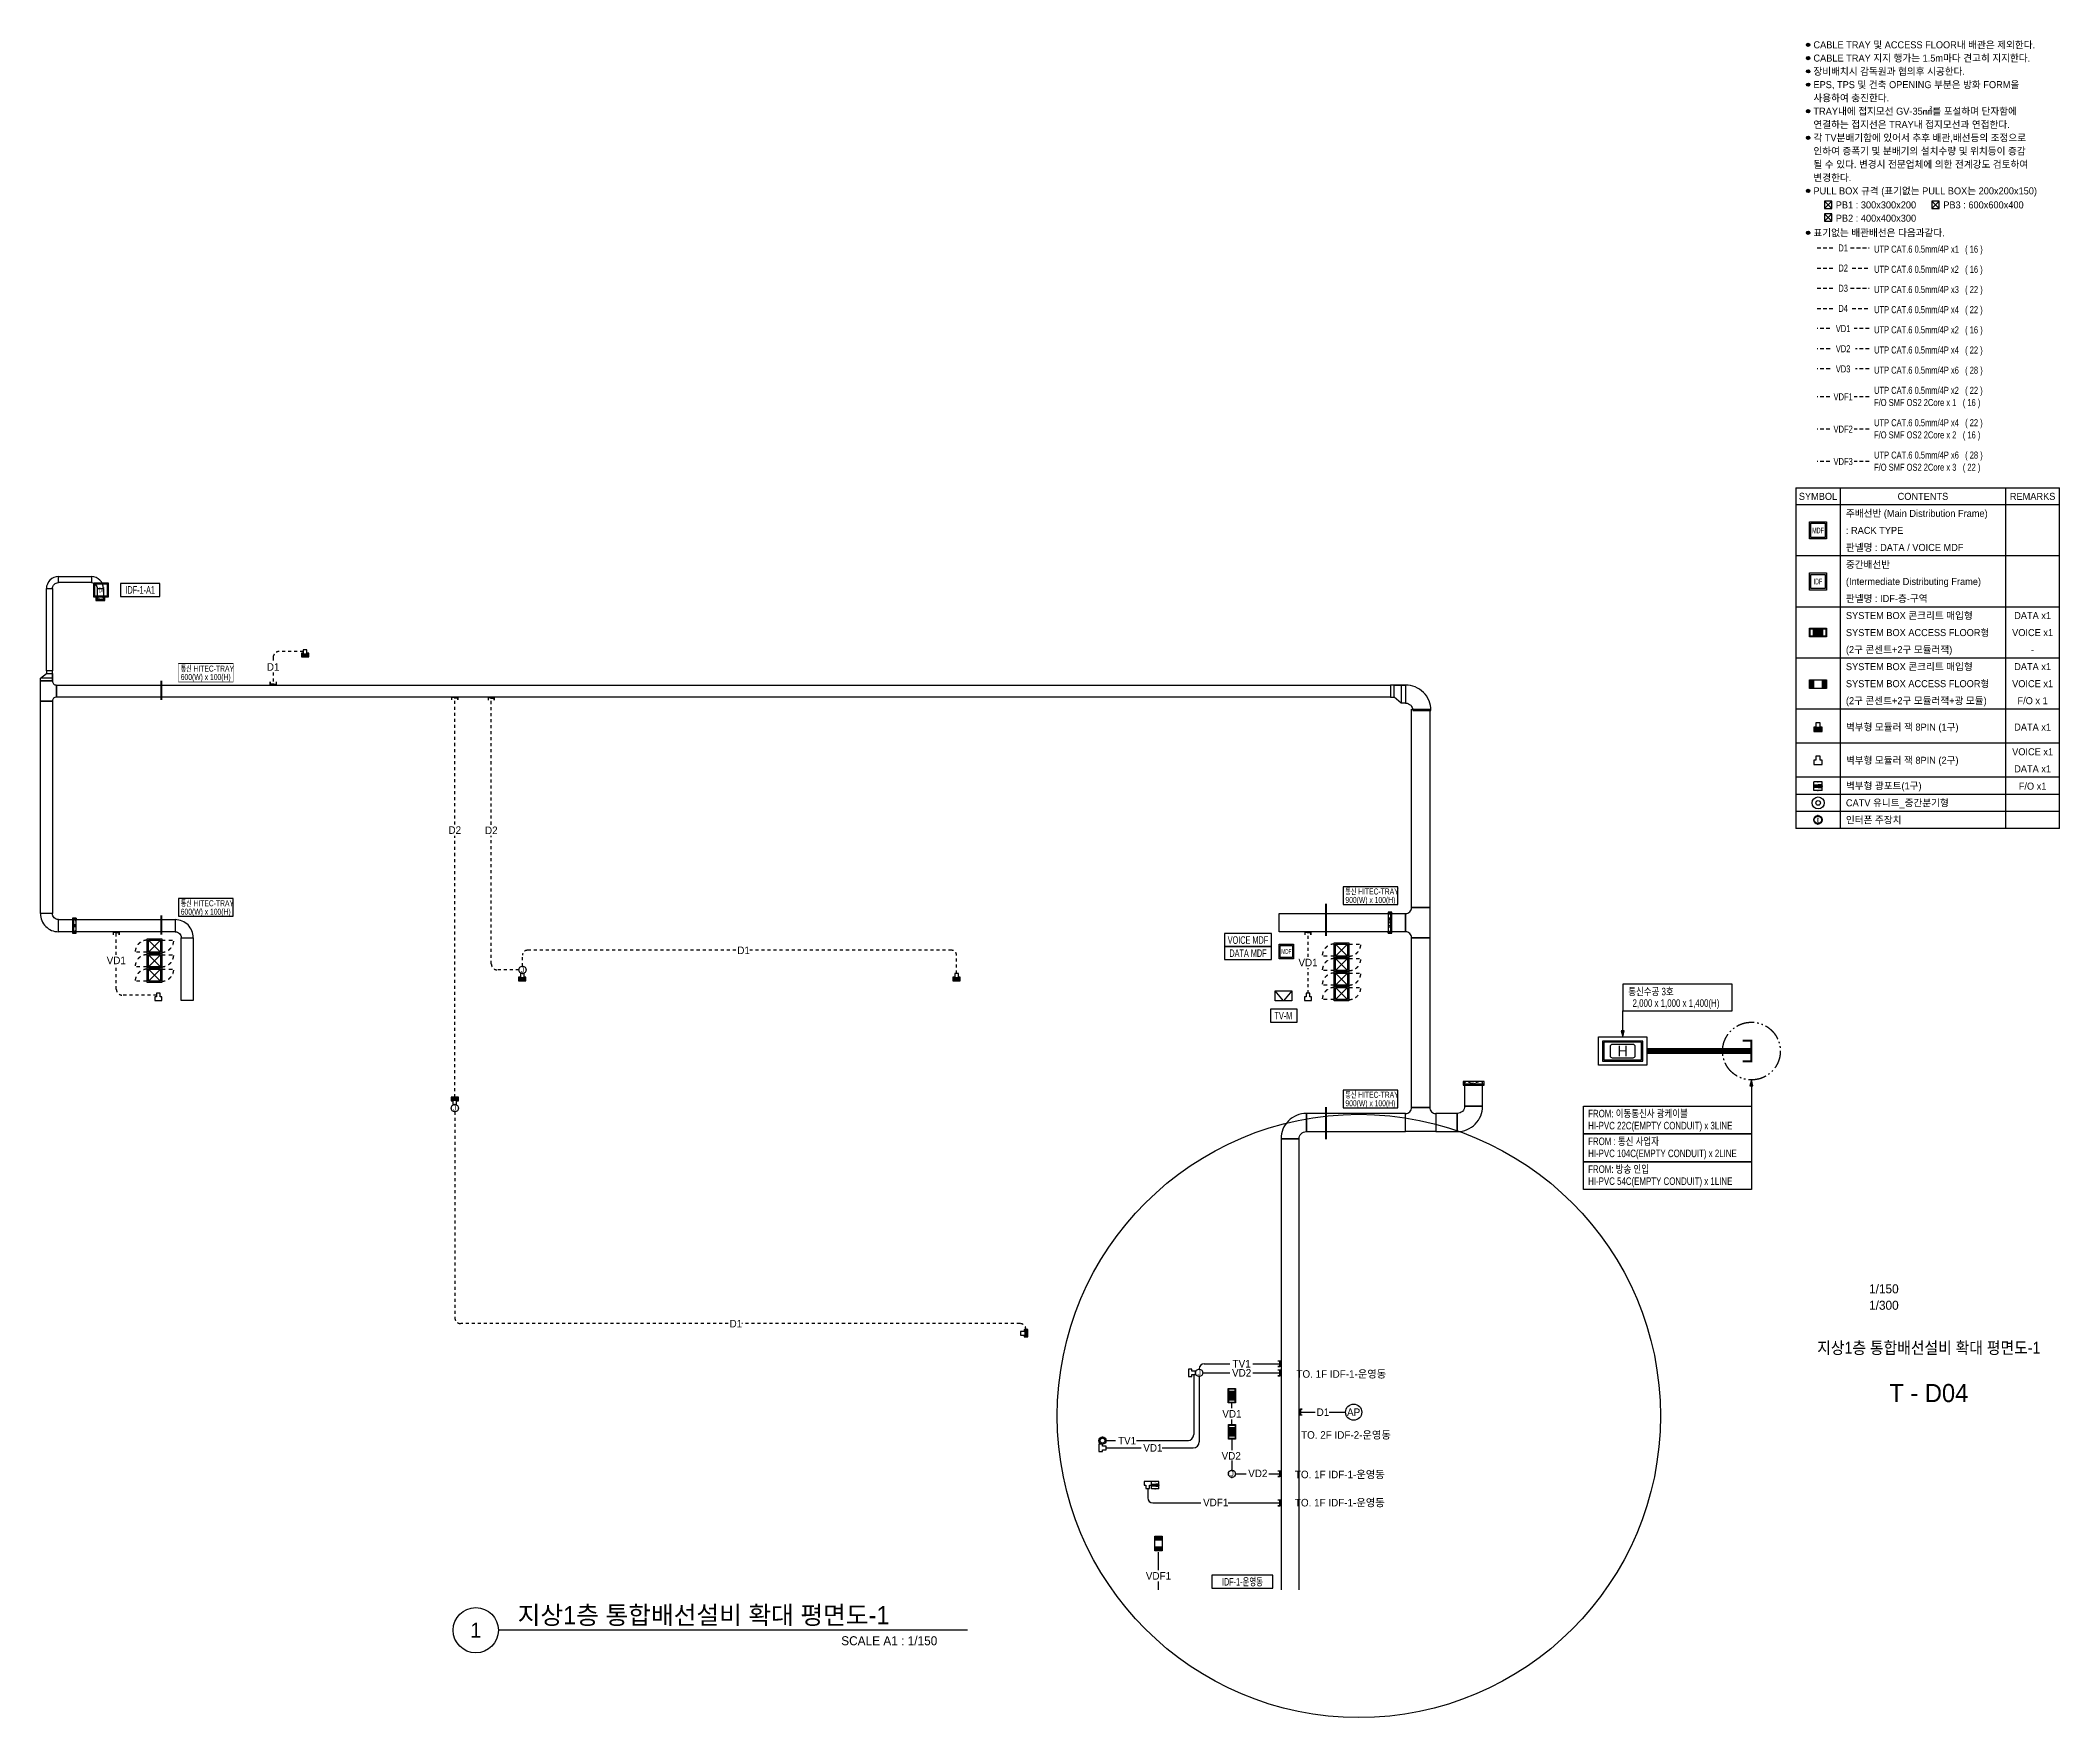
# Model space of a CAD drawing. Header units: millimetres. Extents: x 90978 to 501618, y -355196 to 882030.
# Drawn here: x 275008 to 375430, y -355196 to -271791 of the extents above; entities that cross this region are included whole.
import ezdxf
from ezdxf.enums import TextEntityAlignment as Align

# ---------------------------------------------------------------- set-up
doc = ezdxf.new("R2010")
doc.units = ezdxf.units.MM
doc.header["$LTSCALE"] = 150
doc.set_wipeout_variables(frame=1)
for name, pattern in [('D1', [3, 1, -1, 1]), ('D2', [6.5, 2.5, -1.5, 2.5]), ('E6', [10, 6, -1, 0.5, -1, 0.5, -1]), ('LD5', [11.5, 8.5, -1.5, 0, -1.5])]:
    doc.linetypes.add(name, pattern=pattern)
doc.layers.get('0').update_dxf_attribs({"lineweight": 0})
doc.layers.get('Defpoints').update_dxf_attribs({"color": 163})
for name, color, linetype in [('------07 System Box', 6, 'Continuous'), ('------09 Manhole', 3, 'Continuous'), ('------10 Telecommunication Terminal Board', 3, 'Continuous'), ('------11 Television Distribution Panel', 4, 'Continuous'), ('------13 Telecommunication Outlet', 3, 'Continuous'), ('------14 Television Outlet', 3, 'Continuous'), ('------15 Interphone', 6, 'Continuous'), ('------18 Handhole', 3, 'Continuous'), ('------19 Communication Etc', 3, 'Continuous'), ('-----20 General Symbol', 3, 'Continuous'), ('-----21 Embeded Wire in Ceiling or Wall', 4, 'Continuous'), ('-----22 Concealed Wire in Floor', 4, 'E6'), ('-----22 Embeded in Floor', 4, 'D2'), ('-----23 Concealed or Exposed Wire', 4, 'D1'), ('-----24 Embeded Wire in Underground', 4, 'LD5'), ('-----27 Communication Cable Tray', 2, 'Continuous'), ('-----29 Cable Schedule', 1, 'Continuous'), ('-----29 Indicator', 1, 'Continuous'), ('-----30 Text', 2, 'Continuous'), ('-----41 Drawing Title', 2, 'Continuous'), ('-----42 Drawing Number', 2, 'Continuous'), ('-----43 Drawing Scale', 3, 'Continuous')]:
    doc.layers.add(name, color=color, linetype=linetype)
doc.styles.add('ELEC', font='')
doc.styles.get('ELEC').set_extended_font_data('Dotum')

# ---------------------------------------------------------------- blocks, each defined once
blk = doc.blocks.new('H11')
blk.add_circle((0, 150), 150)
at = {"color": 1}
blk.add_circle((0, 150), 129, dxfattribs=at)
for p in [(-150, 150), (0, 300), (0, 0), (150, 150)]:
    blk.add_point(p)
at = {"style": 'ELEC'}
blk.add_text('t', height=214, dxfattribs=at).set_placement((0, 150), align=Align.MIDDLE)
blk = doc.blocks.new('G15')
blk.add_lwpolyline([(-300, 600), (300, 600), (300, 0), (-300, 0)], close=True)
at = {"color": 1}
blk.add_lwpolyline([(-250, 550), (250, 550), (250, 50), (-250, 50)], close=True, dxfattribs=at)
at = {"style": 'ELEC', "width": 0.6}
blk.add_text('MDF', height=200, dxfattribs=at).set_placement((0, 300), align=Align.MIDDLE)
blk = doc.blocks.new('G12')
blk.add_lwpolyline([(-300, 600), (300, 600), (300, 0), (-300, 0)], close=True)
at = {"color": 1}
blk.add_lwpolyline([(-250, 550), (250, 550), (250, 50), (-250, 50)], close=True, dxfattribs=at)
at = {"style": 'ELEC', "width": 0.6}
blk.add_text('IDF', height=200, dxfattribs=at).set_placement((0, 300), align=Align.MIDDLE)
blk = doc.blocks.new('G02')
blk.add_lwpolyline([(150, 150), (75, 150), (75, 300), (-75, 300), (-75, 150), (-150, 150), (-150, 0), (150, 0)], close=True)
blk = doc.blocks.new('B11')
h = blk.add_hatch(color=256)
h.dxf.hatch_style = 1
h.paths.add_polyline_path([(150, 150), (-150, 150), (-150, -150), (150, -150)])
at = {"linetype": 'Continuous'}
for points in [[(300, -150), (-300, -150), (-300, 150), (300, 150)], [(-150, 150), (150, 150), (150, -150), (-150, -150)]]:
    blk.add_lwpolyline(points, close=True, dxfattribs=at)
at = {"color": 1, "linetype": 'Continuous'}
for points in [[(-280, 130), (-170, 130), (-170, -130), (-280, -130)], [(170, 130), (280, 130), (280, -130), (170, -130)]]:
    blk.add_lwpolyline(points, close=True, dxfattribs=at)
blk = doc.blocks.new('A$C5F330B5F')
blk.add_hatch(color=256).paths.add_polyline_path([(225, 0), (225, 225), (112, 225), (-225, 225), (-225, 0)])
blk.add_line((-112, 225), (112, 225))
blk.add_lwpolyline([(225, 225), (112, 225), (112, 450), (-112, 450), (-112, 225), (-225, 225), (-225, 0), (225, 0)], close=True)
blk = doc.blocks.new('A$C2c78cba1')
at = {"layer": '------07 System Box'}
h = blk.add_hatch(color=256, dxfattribs=at)
h.dxf.hatch_style = 1
h.paths.add_polyline_path([(367, 790), (56, 790), (56, 56), (367, 56)])
h = blk.add_hatch(color=256, dxfattribs=at)
h.dxf.hatch_style = 1
h.paths.add_polyline_path([(1637, 790), (1327, 790), (1327, 56), (1637, 56)])
at = {"layer": '------07 System Box', "linetype": 'Continuous'}
for points in [[(1694, 0), (0, 0), (0, 847), (1694, 847)], [(423, 847), (1270, 847), (1270, 0), (423, 0)]]:
    blk.add_lwpolyline(points, close=True, dxfattribs=at)
at = {"layer": '------07 System Box', "color": 1, "linetype": 'Continuous'}
for points in [[(56, 790), (367, 790), (367, 56), (56, 56)], [(1327, 790), (1637, 790), (1637, 56), (1327, 56)]]:
    blk.add_lwpolyline(points, close=True, dxfattribs=at)
blk = doc.blocks.new('TV1')
at = {"layer": '------13 Telecommunication Outlet'}
for radius in [150, 57.3]:
    blk.add_circle((0, 150), radius, dxfattribs=at)
blk = doc.blocks.new('광포트_1')
at = {"ltscale": 0.7}
h = blk.add_hatch(color=254, dxfattribs=at)
h.dxf.hatch_style = 1
h.paths.add_polyline_path([(44, 285), (-44, 285), (-44, 159), (44, 159)])
h.paths.add_polyline_path([(44, 141), (-44, 141), (-44, 15), (44, 15)])
at = {"linetype": 'Continuous'}
for p, q in [((-150, 300), (150, 300)), ((-150, 0), (-150, 300)), ((-150, 0), (150, 0)), ((150, 0), (150, 300))]:
    blk.add_line(p, q, dxfattribs=at)
for points in [[(-44, 159), (-44, 285), (44, 285), (44, 159)], [(-44, 141), (-44, 15), (44, 15), (44, 141)]]:
    blk.add_lwpolyline(points, close=True, dxfattribs=at)
for p in [(-150, 150), (0, 285), (0, 0), (150, 150)]:
    blk.add_point(p, dxfattribs=at)
blk = doc.blocks.new('A$C415ffab5')
at = {"layer": '-----30 Text'}
h = blk.add_hatch(color=256, dxfattribs=at)
edge = h.paths.add_edge_path()
edge.add_arc((-25020, -2850), 160, 0, 360)
h = blk.add_hatch(color=256, dxfattribs=at)
edge = h.paths.add_edge_path()
edge.add_arc((-25020, -4171), 160, 0, 360)
h = blk.add_hatch(color=256, dxfattribs=at)
edge = h.paths.add_edge_path()
edge.add_arc((-25020, -5492), 160, 0, 360)
h = blk.add_hatch(color=256, dxfattribs=at)
edge = h.paths.add_edge_path()
edge.add_arc((-25020, -6812), 160, 0, 360)
h = blk.add_hatch(color=256, dxfattribs=at)
edge = h.paths.add_edge_path()
edge.add_arc((-25020, -9454), 160, 0, 360)
h = blk.add_hatch(color=256, dxfattribs=at)
edge = h.paths.add_edge_path()
edge.add_arc((-25020, -12096), 160, 0, 360)
h = blk.add_hatch(color=256, dxfattribs=at)
edge = h.paths.add_edge_path()
edge.add_arc((-25020, -17379), 160, 0, 360)
h = blk.add_hatch(color=256, dxfattribs=at)
edge = h.paths.add_edge_path()
edge.add_arc((-25020, -21542), 160, 0, 360)
at = {"layer": '-----20 General Symbol'}
for p, q in [((-22662, -19138), (-23390, -18410)), ((-22662, -18410), (-23390, -19138)), ((-22662, -20385), (-23390, -19657)), ((-22662, -19657), (-23390, -20385)), ((-11967, -19138), (-12695, -18410)), ((-11967, -18410), (-12695, -19138))]:
    blk.add_line(p, q, dxfattribs=at)
for points in [[(-23390, -18410), (-23390, -19138), (-22662, -19138), (-22662, -18410)], [(-23390, -19657), (-23390, -20385), (-22662, -20385), (-22662, -19657)], [(-12695, -18410), (-12695, -19138), (-11967, -19138), (-11967, -18410)]]:
    blk.add_lwpolyline(points, close=True, dxfattribs=at)
at = {"layer": '-----22 Embeded in Floor'}
for p, q in [((-24123, -23048), (-22389, -23048)), ((-20794, -23048), (-18940, -23048)), ((-24123, -25054), (-22388, -25054)), ((-20641, -25054), (-18940, -25054)), ((-24123, -27060), (-22389, -27060)), ((-20794, -27060), (-18940, -27060)), ((-24123, -29066), (-22388, -29066)), ((-20641, -29066), (-18940, -29066)), ((-22839, -31072), (-24123, -31072)), ((-18940, -31072), (-20440, -31072)), ((-22837, -33078), (-24123, -33078)), ((-18940, -33078), (-20287, -33078)), ((-22837, -35084), (-24123, -35084)), ((-18940, -35084), (-20287, -35084)), ((-22839, -37855), (-24123, -37855)), ((-18940, -37855), (-20440, -37855)), ((-22839, -41074), (-24123, -41074)), ((-18940, -41074), (-20440, -41074)), ((-22839, -44293), (-24123, -44293)), ((-18940, -44293), (-20440, -44293))]:
    blk.add_line(p, q, dxfattribs=at)
at = {"layer": '-----29 Cable Schedule', "color": 3}
for p, q in [((-26250, -46912), (0, -46912)), ((-26250, -46912), (-26250, -80783)), ((0, -80783), (0, -46912)), ((0, -48606), (-26250, -48606)), ((0, -80783), (-26250, -80783))]:
    blk.add_line(p, q, dxfattribs=at)
at = {"layer": '-----29 Cable Schedule'}
for p, q in [((-21819, -46912), (-21819, -48606)), ((-5372, -46912), (-5372, -48606)), ((-21819, -48606), (-21819, -80783)), ((-5372, -48606), (-5372, -80783)), ((0, -53687), (-26250, -53687)), ((0, -58767), (-26250, -58767)), ((0, -63848), (-26250, -63848)), ((0, -68929), (-26250, -68929)), ((0, -72316), (-26250, -72316)), ((0, -75703), (-26250, -75703)), ((0, -77396), (-26250, -77396)), ((0, -79090), (-26250, -79090)), ((0, -80783), (-26250, -80783))]:
    blk.add_line(p, q, dxfattribs=at)
at = {"layer": '-----30 Text'}
for centre in [(-25020, -2850), (-25020, -4171), (-25020, -5492), (-25020, -6812), (-25020, -9454), (-25020, -12096), (-25020, -17379), (-25020, -21542)]:
    blk.add_circle(centre, 160, dxfattribs=at)
for p in [(-24860, -2850), (-24860, -4171), (-24860, -5492), (-24860, -6812), (-24860, -9454), (-24860, -12096), (-24860, -17379), (-24860, -21542)]:
    blk.add_point(p, dxfattribs=at)
at = {"layer": '------07 System Box', "xscale": 2.822580634535418, "yscale": 2.822580634535418, "zscale": 2.822580634535418}
blk.add_blockref('B11', (-24034, -61308), dxfattribs=at)
at = {"layer": '------10 Telecommunication Terminal Board', "xscale": 2.822580634535418, "yscale": 2.822580634535418, "zscale": 2.822580634535418}
for name, p in [('G15', (-24034, -51993)), ('G12', (-24034, -57074))]:
    blk.add_blockref(name, p, dxfattribs=at)
at = {"layer": '------13 Telecommunication Outlet'}
for name, p, xscale, yscale, zscale in [('A$C5F330B5F', (-24034, -71130), 1.881720423023612, 1.881720423023612, 1.881720423023612), ('G02', (-24034, -74433), 2.822580634535418, 2.822580634535418, 2.822580634535418), ('TV1', (-24020, -78851), 4, 4, 4)]:
    blk.add_blockref(name, p, dxfattribs=dict(at, xscale=xscale, yscale=yscale, zscale=zscale))
at = {"layer": '------13 Telecommunication Outlet', "xscale": 2.822580634535246, "yscale": 2.822580634535246, "zscale": 2.822580634535246, "rotation": 90}
blk.add_blockref('광포트_1', (-23611, -76575), dxfattribs=at)
at = {"layer": '------15 Interphone', "xscale": 2.822580634535418, "yscale": 2.822580634535418, "zscale": 2.822580634535418}
blk.add_blockref('H11', (-24034, -80360), dxfattribs=at)
blk.add_blockref('A$C2c78cba1', (-24881, -66868))
at = {"layer": '-----22 Embeded in Floor', "style": 'ELEC', "width": 0.7}
for s, p in [('D1', (-21532, -23048)), ('D2', (-21532, -25054)), ('D3', (-21532, -27060)), ('D4', (-21532, -29066)), ('VD1', (-21532, -31072)), ('VD2', (-21532, -33078)), ('VD3', (-21532, -35084)), ('VDF1', (-21532, -37855)), ('VDF2', (-21532, -41074)), ('VDF3', (-21532, -44293))]:
    blk.add_text(s, height=700, dxfattribs=at).set_placement(p, align=Align.MIDDLE_CENTER)
at = {"layer": '-----29 Cable Schedule', "color": 2, "style": 'ELEC'}
for s, p in [('SYMBOL', (-24034, -47759)), ('CONTENTS', (-13595, -47759)), ('REMARKS', (-2686, -47759))]:
    blk.add_text(s, height=700, dxfattribs=at).set_placement(p, align=Align.MIDDLE)
at = {"layer": '-----30 Text', "style": 'ELEC'}
for s, p in [('CABLE TRAY 및 ACCESS FLOOR내 배관은 제외한다.', (-24485, -2850)), ('CABLE TRAY 지지 행가는 1.5m마다 견고히 지지한다.', (-24485, -4171)), ('장비배치시 감독원과 협의후 시공한다.', (-24485, -5492)), ('사용하여 충진한다.', (-24485, -8133)), ('EPS, TPS 및 건축 OPENING 부분은 방화 FORM을', (-24485, -6812)), ('TRAY내에 접지모선 GV-35㎟를 포설하며 단자함에', (-24485, -9454)), ('각 TV분배기함에 있어서 추후 배관,배선등의 조정으로', (-24485, -12096)), ('연결하는 접지선은 TRAY내 접지모선과 연접한다.', (-24485, -10775)), ('인하여 증폭기 및 분배기의 설치수량 및 위치등이 증감', (-24485, -13417)), ('될 수 있다. 변경시 전문업체에 의한 전계강도 검토하여', (-24485, -14738)), ('변경한다.', (-24485, -16059)), ('PULL BOX 규격 (표기없는 PULL BOX는 200x200x150)', (-24485, -17379)), ('PB1 : 300x300x200', (-22265, -18774)), ('PB2 : 400x400x300', (-22265, -20095)), ('PB3 : 600x600x400', (-11570, -18774)), ('표기없는 배관배선은 다음과같다.', (-24485, -21542)), ('주배선반 (Main Distribution Frame)', (-21254, -49453)), (': RACK TYPE', (-21254, -51146)), ('중간배선반', (-21254, -54533)), ('판넬명 : DATA / VOICE MDF', (-21254, -52840)), ('(Intermediate Distributing Frame)', (-21254, -56227)), ('판넬명 : IDF-층-구역', (-21254, -57921)), ('SYSTEM BOX 콘크리트 매입형', (-21254, -59614)), ('SYSTEM BOX ACCESS FLOOR형', (-21254, -61308)), ('SYSTEM BOX 콘크리트 매입형', (-21254, -64695)), ('(2구 콘센트+2구 모듈러잭)', (-21254, -63001)), ('SYSTEM BOX ACCESS FLOOR형', (-21254, -66388)), ('(2구 콘센트+2구 모듈러잭+광 모듈)', (-21254, -68082)), ('벽부형 모듈러 잭 8PIN (1구)', (-21254, -70706)), ('벽부형 모듈러 잭 8PIN (2구)', (-21254, -74009)), ('벽부형 광포트(1구)', (-21254, -76550)), ('CATV 유니트_중간분기형', (-21254, -78243)), ('인터폰 주장치', (-21254, -79937))]:
    blk.add_text(s, height=700, dxfattribs=at).set_placement(p, align=Align.MIDDLE_LEFT)
at = {"layer": '-----30 Text', "style": 'ELEC', "width": 0.7}
for s, p in [('UTP CAT.6 0.5mm/4P x1   ( 16 )', (-18456, -23173)), ('UTP CAT.6 0.5mm/4P x2   ( 16 )', (-18456, -25179)), ('UTP CAT.6 0.5mm/4P x3   ( 22 )', (-18456, -27185)), ('UTP CAT.6 0.5mm/4P x4   ( 22 )', (-18456, -29191)), ('UTP CAT.6 0.5mm/4P x2   ( 16 )', (-18456, -31197)), ('UTP CAT.6 0.5mm/4P x4   ( 22 )', (-18456, -33203)), ('UTP CAT.6 0.5mm/4P x6   ( 28 )', (-18456, -35209)), ('UTP CAT.6 0.5mm/4P x2   ( 22 )', (-18456, -37215)), ('F/O SMF OS2 2Core x 1', (-18456, -38428)), ('( 16 )', (-9631, -38429)), ('UTP CAT.6 0.5mm/4P x4   ( 22 )', (-18456, -40434)), ('F/O SMF OS2 2Core x 2', (-18456, -41647)), ('( 16 )', (-9631, -41648)), ('UTP CAT.6 0.5mm/4P x6   ( 28 )', (-18456, -43653)), ('F/O SMF OS2 2Core x 3', (-18456, -44866)), ('( 22 )', (-9631, -44867))]:
    blk.add_text(s, height=700, dxfattribs=at).set_placement(p, align=Align.MIDDLE_LEFT)
at = {"layer": '-----30 Text', "style": 'ELEC'}
for s, p in [('DATA x1', (-2686, -59614)), ('VOICE x1', (-2686, -61308)), ('-', (-2686, -63001)), ('VOICE x1', (-2686, -66388)), ('DATA x1', (-2686, -64695)), ('F/O x 1', (-2686, -68082)), ('DATA x1', (-2686, -70706)), ('VOICE x1', (-2686, -73162)), ('DATA x1', (-2686, -74856)), ('F/O x1', (-2686, -76580))]:
    blk.add_text(s, height=700, dxfattribs=at).set_placement(p, align=Align.MIDDLE_CENTER)
blk = doc.blocks.new('HANDHOLE3')
blk.add_lwpolyline([(-1000, -500), (1000, -500), (1000, 500), (-1000, 500)], close=True)
at = {"color": 1}
blk.add_lwpolyline([(-937, -437), (937, -437), (937, 437), (-937, 437)], close=True, dxfattribs=at)
blk.add_lwpolyline([(-518, -332), (518, -332, 0.4142136), (624, -226), (624, 226, 0.4142136), (518, 332), (-518, 332, 0.4142136), (-624, 226), (-624, -226, 0.4142136)], format="xyb", close=True)
at = {"style": 'ELEC'}
blk.add_text('H', height=526, dxfattribs=at).set_placement((0, 0), align=Align.MIDDLE)
blk = doc.blocks.new('A$C5ca17799')
at = {"layer": '------18 Handhole', "elevation": 0}
blk.add_lwpolyline([(6600, 12450), (9000, 12450), (9000, 11050), (6600, 11050)], close=True, dxfattribs=at)
at = {"layer": '-----24 Embeded Wire in Underground', "const_width": 100, "elevation": 0}
blk.add_lwpolyline([(13774, 11234), (14204, 11234), (14204, 12266), (13774, 12266)], dxfattribs=at)
at = {"layer": '-----24 Embeded Wire in Underground', "linetype": 'E6', "const_width": 300, "elevation": 0}
blk.add_lwpolyline([(9000, 11750), (14204, 11750)], dxfattribs=at)
at = {"layer": '-----29 Indicator', "color": 1, "linetype": 'E6'}
blk.add_circle((14204, 11750), 1435, dxfattribs=at)
at = {"layer": '------18 Handhole'}
blk.add_blockref('HANDHOLE3', (7800, 11750), dxfattribs=at)
blk = doc.blocks.new('A$C533477cd')
at = {"layer": '-----27 Communication Cable Tray', "color": 1, "elevation": 0}
blk.add_lwpolyline([(200, -2581), (0, -2581), (0, -3731), (200, -3731), (200, -2581)], dxfattribs=at)
at = {"layer": '-----27 Communication Cable Tray', "color": 1, "linetype": 'D1', "elevation": 0}
for points in [[(200, -2581), (0, -3731)], [(200, -3731), (0, -2581)]]:
    blk.add_lwpolyline(points, dxfattribs=at)
at = {"layer": '-----27 Communication Cable Tray', "elevation": 0}
for points in [[(50, -2631), (0, -2631), (0, -3681), (50, -3681), (50, -2631)], [(150, -2706), (150, -2656), (50, -2656), (50, -3656), (150, -3656), (150, -3606)]]:
    blk.add_lwpolyline(points, dxfattribs=at)
blk = doc.blocks.new('G01')
blk.add_hatch(color=256).paths.add_polyline_path([(150, 150), (75, 150), (-75, 150), (-150, 150), (-150, 0), (150, 0)])
blk.add_blockref('G02', (0, 0))
blk = doc.blocks.new('O04')
blk.add_circle((0, 0), 150)
for p in [(-150, 0), (0, 150), (150, 0), (0, -150)]:
    blk.add_point(p)
at = {"style": 'ELEC'}
blk.add_text('J', height=214, dxfattribs=at).set_placement((0, 0), align=Align.MIDDLE)
blk = doc.blocks.new('O08')
blk.add_hatch(color=256).paths.add_polyline_path([(120, 51), (-120, 51), (-120, 0), (120, 0)])
blk.add_lwpolyline([(120, 127.5), (120, 0), (-120, 0), (-120, 127.5), (-120, 51), (120, 51)])
blk = doc.blocks.new('A06')
at = {"color": 1}
for p, q in [((-250, 250), (250, -250)), ((250, 250), (-250, -250))]:
    blk.add_line(p, q, dxfattribs=at)
at = {"color": 1, "linetype": 'D1'}
for p, q in [((300, 250), (800, 250)), ((-300, -250), (-800, -250))]:
    blk.add_line(p, q, dxfattribs=at)
blk.add_lwpolyline([(-300, 300), (300, 300), (300, -300), (-300, -300)], close=True)
at = {"color": 1}
blk.add_lwpolyline([(-250, 250), (250, 250), (250, -250), (-250, -250)], close=True, dxfattribs=at)
at = {"color": 1, "linetype": 'D1'}
for centre, start, end in [((-300, -250), 90, 180), ((300, 250), 270, 0)]:
    blk.add_arc(centre, 500, start, end, dxfattribs=at)
blk = doc.blocks.new('A$C69d3834d')
at = {"layer": '------19 Communication Etc', "color": 3}
blk.add_circle((404, 404), 404, dxfattribs=at)
at = {"layer": 'Defpoints'}
blk.add_circle((663, 215), 15000, dxfattribs=at)
at = {"layer": '------19 Communication Etc', "style": 'ELEC'}
blk.add_text('AP', height=375, dxfattribs=at).set_placement((404, 404, 0), align=Align.MIDDLE_CENTER)
blk = doc.blocks.new('C02-1')
at = {"layer": '------14 Television Outlet', "color": 3, "linetype": 'Continuous'}
for radius in [150, 100]:
    blk.add_circle((0, 150), radius, dxfattribs=at)
at = {"layer": '------14 Television Outlet', "color": 3}
for p in [(-150, 150), (0, 300), (0, 0), (150, 150)]:
    blk.add_point(p, dxfattribs=at)
blk = doc.blocks.new('TV-BOX')
at = {"layer": '------11 Television Distribution Panel', "color": 3}
for p, q in [((0, 0), (-200, 238)), ((200, 238), (0, 0))]:
    blk.add_line(p, q, dxfattribs=at)
blk.add_lwpolyline([(-200, 0), (-200, 238), (200, 238), (200, 0)], close=True, dxfattribs=at)

msp = doc.modelspace()

# ---------------------------------------------------------------- linework, layer by layer
at = {"layer": '------09 Manhole', "color": 1, "elevation": 0}
msp.add_lwpolyline([(353699.99921, -321350.00064), (353774.99921, -321050.00064), (353624.99921, -321050.00064), (353699.99921, -321350.00064), (353699.99921, -320047.01359)], dxfattribs=at)
at = {"layer": '------09 Manhole', "color": 1}
msp.add_lwpolyline([(360104.07065, -323485.49995), (360029.07065, -323785.49995), (360179.07065, -323785.49995), (360104.07065, -323485.49995), (360104.07065, -324788.487)], dxfattribs=at)
at = {"layer": '------10 Telecommunication Terminal Board', "color": 1, "elevation": 0}
for points in [[(278992.14571, -299441.97029), (280952.0643, -299441.97029), (280952.0643, -298791.97029), (278992.14571, -298791.97029)], [(281868.98912, -303674.49403), (284598.90771, -303674.49403), (284598.90771, -302794.49403), (281868.98912, -302794.49403)], [(339790.72437, -314759.47965), (342520.64296, -314759.47965), (342520.64296, -313879.47965), (339790.72437, -313879.47965)], [(281868.98912, -315344.49403), (284598.90771, -315344.49403), (284598.90771, -314464.49403), (281868.98912, -314464.49403)], [(333894.47737, -316855.05089), (336236.0653, -316855.05089), (336236.0653, -316205.05089), (333894.47737, -316205.05089)], [(333894.47737, -317505.05089), (336236.0653, -317505.05089), (336236.0653, -316855.05089), (333894.47737, -316855.05089)], [(339790.72437, -324869.47965), (342520.64296, -324869.47965), (342520.64296, -323989.47965), (339790.72437, -323989.47965)], [(333271.93377, -348767.32047), (336306.56456, -348767.32047), (336306.56456, -348117.32047), (333271.93377, -348117.32047)]]:
    msp.add_lwpolyline(points, close=True, dxfattribs=at)
at = {"layer": '------10 Telecommunication Terminal Board', "color": 1}
msp.add_lwpolyline([(337500.97036, -320631.15876), (336194.44788, -320631.15876), (336194.44788, -319949.35564), (337500.97036, -319949.35564)], close=True, dxfattribs=at)
at = {"layer": '-----21 Embeded Wire in Ceiling or Wall'}
for p, q in [((332366.4392, -338140.78311), (332366.4392, -341122.33517)), ((332640, -337870.78311), (332640, -337849.59971)), ((332640, -338230.78311), (332640, -341482.33443)), ((332820, -338050.78311), (334167.00872, -338050.78311)), ((332890, -337599.59971), (334167.00872, -337599.59971)), ((335305.74685, -337599.59971), (336645.95593, -337599.59971)), ((335305.74685, -338050.78311), (336645.95593, -338050.78311)), ((337672.61413, -340007.74507), (338408.44078, -340007.74507)), ((339098.40008, -340007.74507), (339915.6626, -340007.74507)), ((328010, -341422.33517), (328469.71711, -341422.33517)), ((329513.8148, -341422.33517), (332110.00669, -341422.33517)), ((334269.35569, -341348.08381), (334269.35569, -341898.3192)), ((328010, -341782.33443), (329753.32505, -341782.33443)), ((330797.42275, -341782.33443), (332340, -341782.33443)), ((334269.35569, -342408.25743), (334269.35569, -342871.57125)), ((334449.35569, -343070.17659), (334971.08273, -343070.17659)), ((336109.82086, -343070.17659), (336707.15593, -343070.17659)), ((330083.1257, -343810.00064), (330083.1257, -344266.75409)), ((330333.1257, -344516.75409), (332720.85491, -344516.75409)), ((334077.3678, -344516.75409), (336707.15593, -344516.75409))]:
    msp.add_line(p, q, dxfattribs=at)
for centre, radius, start, end in [((332890, -337849.59971), 250, 90, 180), ((332066.4392, -341122.33517), 300, 270, 0), ((332340, -341482.33443), 300, 270, 0), ((330333.1257, -344266.75409, 0), 250, 180, 270)]:
    msp.add_arc(centre, radius, start, end, dxfattribs=at)
at = {"layer": '-----22 Concealed Wire in Floor'}
for p, q in [((334269.35569, -339806.74066), (334269.35569, -339548.12717)), ((334269.35569, -340628.08381), (334269.35569, -340370.00389)), ((330613.10988, -347866.75827), (330613.10988, -346898.12336)), ((330613.10988, -348850.00064), (330613.10988, -348430.0215))]:
    msp.add_line(p, q, dxfattribs=at)
at = {"layer": '-----23 Concealed or Exposed Wire'}
for p, q in [((288084.23464, -302180), (286884.23795, -302180)), ((286584.23795, -302480.00331), (286584.24001, -302666.93107)), ((286584.24622, -303230.1943), (286584.25304, -303848.77778)), ((295618.36535, -310780.01829), (295618.2954, -304436.51392)), ((297432.38778, -310791.88983), (297432.31783, -304448.38546)), ((295618.4415, -324350.00064), (295618.37156, -311343.28152)), ((297432.46407, -317710.28636), (297432.39399, -311355.15306)), ((278783.10993, -317260.51298), (278783.10993, -316115.62589)), ((338051.71244, -317365.8763), (338051.52463, -316116.35508)), ((298982.06347, -317830.28305), (298982.06347, -317289.56923)), ((309596.09783, -317039.56923), (299232.06347, -317039.56923)), ((320323.10954, -317039.56923), (310286.05712, -317039.56923)), ((320573.10954, -318190.00064), (320573.10954, -317289.56923)), ((278783.10993, -318968.12974), (278783.10993, -317823.77621)), ((298802.06347, -318010.28305), (297732.46407, -318010.28305)), ((338051.98483, -319178.12718), (338051.7971, -317929.13953)), ((280783.10993, -319268.12974), (279083.10993, -319268.12974)), ((295618.4415, -325070.00064), (295618.4415, -335303.75396)), ((309210.64049, -335603.75396), (295918.4415, -335603.75396)), ((323724.23465, -335603.75396), (309900.59978, -335603.75396))]:
    msp.add_line(p, q, dxfattribs=at)
for centre, radius, start, end in [((286884.23795, -302480), 300, 90, 180.0006317825), ((299232.06347, -317289.56923), 250, 90, 180), ((320323.10954, -317289.56923), 250, 0, 90), ((297732.46407, -317710.28305), 300, 180.0006317825, 270), ((279083.10993, -318968.12974), 300, 180, 270), ((295918.4415, -335303.75396), 300, 180, 270), ((323724.23465, -335903.75396), 300, 0, 90)]:
    msp.add_arc(centre, radius, start, end, dxfattribs=at)
at = {"layer": '-----27 Communication Cable Tray', "elevation": 0}
for points in [[(275608.18612, -299055.17241), (275608.18612, -299055.17241, -0.4142135624), (275908.18612, -298755.17241), (275908.18612, -298755.17241), (275908.18612, -298455.17241, 0.4142135624), (275308.18612, -299055.17241)], [(277548.58841, -298755.17241), (277548.58841, -298755.17241, -0.4060977285), (277840.52193, -299055.17241), (277840.52193, -299055.17241), (278140.52193, -299055.17241, 0.4102166109), (277548.58841, -298455.17241)], [(275608.18612, -304647.49164), (275008.18612, -304647.49164), (275008.18612, -304647.49164), (275008.18612, -303647.49164), (275608.18612, -303647.49164, 0.4142135624), (275808.18612, -303847.49164), (275808.18612, -304447.49164), (275808.18612, -304447.49164, 0.4142135624)], [(342903.68822, -304748.165), (342903.68822, -304748.165, -0.4142135624), (343263.68822, -305108.165), (343263.68822, -305108.165), (344163.68822, -305108.165, 0.4142135624), (342903.68822, -303848.165)], [(275908.18612, -315515.62589), (275908.18612, -315515.62589, -0.4142135624), (275608.18612, -315215.62589), (275608.18612, -315215.62589), (275008.18612, -315215.62589, 0.4142135624), (275908.18612, -316115.62589)], [(343202.94853, -314915.62589), (344102.94853, -314915.62589), (344102.94853, -314915.62589), (344102.94853, -316415.62589), (343202.94853, -316415.62589, 0.4142135624), (342902.94853, -316115.62589), (342902.94853, -315215.62589), (342902.94853, -315215.62589, 0.4142135624)], [(281713.10875, -316115.62589), (281713.10875, -316115.62589, -0.4142135624), (282013.10875, -316415.62589), (282013.10875, -316415.62589), (282613.10875, -316415.62589, 0.4142135624), (281713.10875, -315515.62589)], [(337607.15593, -326413.23491), (337607.15593, -326413.23491, -0.4142135624), (337967.15593, -326053.23491), (337967.15593, -326053.23491), (337967.15593, -325153.23491, 0.4142135624), (336707.15593, -326413.23491)], [(344403.47675, -325153.23491), (344403.47675, -326053.23491), (344403.47675, -326053.23491), (342903.47675, -326053.23491), (342903.47675, -325153.23491, 0.4142135624), (343203.47675, -324853.23491), (344103.47675, -324853.23491), (344103.47675, -324853.23491, 0.4142135624)], [(345835.60796, -324793.23491), (345835.60796, -324793.23491, -0.4142135624), (345475.60796, -325153.23491), (345475.60796, -325153.23491), (345475.60796, -326053.23491, 0.4142135624), (346735.60796, -324793.23491)]]:
    msp.add_lwpolyline(points, format="xyb", close=True, dxfattribs=at)
for points in [[(275608.18612, -299055.17241), (275608.18612, -303147.49164), (275308.18612, -303147.49164), (275308.18612, -299055.17241)], [(275908.18612, -298455.17241), (277548.58841, -298455.17241), (277548.58841, -298755.17241), (275908.18612, -298755.17241)], [(277840.52193, -299588.12396), (277840.52193, -299055.17241), (278140.52193, -299055.17241), (278140.52193, -299588.12396)], [(342153.47675, -304448.16503), (275808.18612, -304448.8955), (275808.18612, -303848.8955), (342153.47675, -303848.16503)], [(275608.18612, -304647.49164), (275608.18612, -315215.62589), (275008.18612, -315215.62589), (275008.18612, -304647.49164)], [(344102.38105, -305048.16503), (344103.47675, -314915.62589), (343203.47675, -314915.62589), (343202.38105, -305048.16503)], [(336613.10875, -315216.72158), (342902.94853, -315215.62589), (342902.94853, -316115.62589), (336613.10875, -316116.72158)], [(281713.10875, -316115.62589), (275908.18612, -316115.62589), (275908.18612, -315515.62589), (281713.10875, -315515.62589)], [(282013.10875, -319538.12781), (282013.10875, -316415.62589), (282613.10875, -316415.62589), (282613.10875, -319538.12781)], [(344102.90927, -316415.62589), (344104.00496, -324853.23491), (343204.00496, -324853.23491), (343202.90927, -316415.62589)], [(346735.60796, -324793.23491), (346735.60796, -323693.12524), (345835.60796, -323693.12524), (345835.60796, -324793.23491)], [(342903.47675, -325153.23491), (337967.15593, -325153.23491), (337967.15593, -326053.23491), (342903.47675, -326053.23491)], [(345475.60796, -325153.23491), (344403.47675, -325153.23491), (344403.47675, -326053.23491), (345475.60796, -326053.23491)]]:
    msp.add_lwpolyline(points, close=True, dxfattribs=at)
at = {"layer": '-----27 Communication Cable Tray', "color": 1, "elevation": 0}
msp.add_lwpolyline([(277765.52193, -299438.12396), (277765.52193, -299638.12396), (278215.52193, -299638.12396), (278215.52193, -299438.12396), (277765.52193, -299438.12396)], dxfattribs=at)
at = {"layer": '-----27 Communication Cable Tray', "color": 1, "linetype": 'D1', "elevation": 0}
for points in [[(277765.52193, -299438.12396), (278215.52193, -299638.12396)], [(278215.52193, -299438.12396), (277765.52193, -299638.12396)]]:
    msp.add_lwpolyline(points, dxfattribs=at)
at = {"layer": '-----27 Communication Cable Tray', "elevation": 0}
for points in [[(277815.52193, -299588.12396), (277815.52193, -299638.12396), (278165.52193, -299638.12396), (278165.52193, -299588.12396), (277815.52193, -299588.12396)], [(277890.52193, -299488.12396), (277840.52193, -299488.12396), (277840.52193, -299588.12396), (278140.52193, -299588.12396), (278140.52193, -299488.12396), (278090.52193, -299488.12396)], [(275608.18612, -303647.49164), (275608.18612, -303147.49164), (275308.18612, -303147.49164), (275308.18612, -303266.89054), (275608.18612, -303266.89054), (275608.18612, -303499.848), (275008.18612, -303499.848), (275308.18612, -303266.89054), (275608.18612, -303266.89054), (275608.18612, -303647.49164), (275008.18612, -303647.49164), (275008.18612, -303499.848)], [(342903.47675, -303848.16503), (342153.47675, -303848.16503), (342153.47675, -304448.16503), (342332.57509, -304448.16503), (342332.57509, -303848.16503), (342682.01128, -303848.16503), (342682.01128, -304748.16503), (342332.57509, -304448.16503), (342332.57509, -303848.16503), (342903.47675, -303848.16503), (342903.47675, -304748.16503), (342682.01128, -304748.16503)], [(337607.15593, -348850.00064), (337607.15593, -326413.23491), (336707.15593, -326413.23491), (336707.15593, -348850.00064)]]:
    msp.add_lwpolyline(points, dxfattribs=at)
at = {"layer": '-----27 Communication Cable Tray', "color": 1}
msp.add_lwpolyline([(276793.10875, -315448.12589), (276613.10875, -315448.12589), (276613.10875, -316183.12589), (276793.10875, -316183.12589), (276793.10875, -315448.12589)], dxfattribs=at)
at = {"layer": '-----27 Communication Cable Tray', "color": 1, "linetype": 'D1'}
for points in [[(276793.10875, -315448.12589), (276613.10875, -316183.12589)], [(276793.10875, -316183.12589), (276613.10875, -315448.12589)]]:
    msp.add_lwpolyline(points, dxfattribs=at)
at = {"layer": '-----27 Communication Cable Tray'}
for points in [[(276658.10875, -315493.12589), (276613.10875, -315493.12589), (276613.10875, -316138.12589), (276658.10875, -316138.12589), (276658.10875, -315493.12589)], [(276748.10875, -315560.62589), (276748.10875, -315515.62589), (276658.10875, -315515.62589), (276658.10875, -316115.62589), (276748.10875, -316115.62589), (276748.10875, -316070.62589)]]:
    msp.add_lwpolyline(points, dxfattribs=at)
at = {"layer": '-----29 Indicator'}
for points in [[(339790.79622, -314319.4796, 0, 0, 0), (338952.74822, -314320.00321, 0, 0, 0), (338952.74822, -314719.80641, 100, 100, 0), (338952.74822, -316330.71927, 100, 100, 0)], [(281869.06097, -314904.49398, 0, 0, 0), (281031.01297, -314905.01759, 0, 0, 0), (281031.01297, -315304.82079, 100, 100, 0), (281031.01297, -316265.73365, 100, 100, 0)], [(339790.79622, -324429.4796, 0, 0, 0), (338952.74822, -324430.00321, 0, 0, 0), (338952.74822, -324829.80641, 100, 100, 0), (338952.74822, -326440.71927, 100, 100, 0)]]:
    msp.add_lwpolyline(points, format="xyseb", dxfattribs=at)
at = {"layer": '-----41 Drawing Title', "color": 7}
msp.add_line((321113.55961, -350850.00064), (297786.44039, -350850.00064), dxfattribs=at)
msp.add_circle((296661.44039, -350850.00064), 1125, dxfattribs=at)

# ---------------------------------------------------------------- block references
at = {"layer": '------07 System Box', "xscale": 1.2, "yscale": 1.2, "zscale": 1.2, "rotation": 270}
for p in [(334263.10873, -339188.12717), (334269.35569, -340988.08381)]:
    msp.add_blockref('B11', p, dxfattribs=at)
at = {"layer": '------10 Telecommunication Terminal Board', "xscale": 1.2, "yscale": 1.2, "zscale": 1.2}
for name, p in [('G12', (278023.1919, -299482.42838)), ('A06', (280681.17027, -316837.37239)), ('A06', (280681.17027, -317557.37239)), ('G15', (336973.10875, -317458.12524)), ('A06', (339718.16394, -317030.00257)), ('A06', (280681.17027, -318277.37239)), ('A06', (339718.16394, -317750.00257)), ('A06', (339718.16394, -318470.00257)), ('A06', (339718.16394, -319190.00257))]:
    msp.add_blockref(name, p, dxfattribs=at)
at = {"layer": '------13 Telecommunication Outlet'}
for name, p, xscale, yscale, zscale in [('A$C415ffab5', (375429.59256, -270585.95832), 0.4999999999999996, 0.4999999999999996, 0.4999999999999996), ('G01', (288174.23464, -302450), 1.2, 1.2, 1.2), ('G01', (298971.98443, -318550.00064), 1.2, 1.2, 1.2), ('G01', (320573.10954, -318550.00064), 1.2, 1.2, 1.2), ('G02', (280873.10993, -319538.12974), 1.2, 1.2, 1.2), ('G02', (338051.98483, -319538.12718), 1.2, 1.2, 1.2)]:
    msp.add_blockref(name, p, dxfattribs=dict(at, xscale=xscale, yscale=yscale, zscale=zscale))
for name, p, xscale, yscale, zscale, rotation in [('G01', (295618.4415, -324350.00064), 1.2, 1.2, 1.2, 180), ('G01', (324114.23465, -336083.75396), 1.2, 1.2, 1.2, 89.99999999999999), ('G02', (332100, -338050.78311), 1.2, 1.2, 1.2, 269.9999999999999), ('G02', (327650, -341782.33442), 1.2, 1.2, 1.2, 269.9999985212206), ('G02', (330083.1257, -343450.00064), 1.2, 1.2, 1.2, 179.9999999999999), ('광포트_1', (330634.2052, -343635.5404), 1.236931687685291, 1.236931687685291, 1.236931687685291, 90)]:
    msp.add_blockref(name, p, dxfattribs=dict(at, xscale=xscale, yscale=yscale, zscale=zscale, rotation=rotation))
at = {"layer": '------14 Television Outlet', "xscale": 1.199999999953434, "yscale": 1.199999999953434, "zscale": 1.199999999953434, "rotation": 180}
msp.add_blockref('C02-1', (327830, -341242.33517), dxfattribs=at)
at = {"layer": '-----20 General Symbol', "xscale": 1.2, "yscale": 1.2, "zscale": 1.2}
for p in [(298982.06347, -318010.28305), (295618.4415, -324890.00064), (332640, -338050.78311), (334269.35569, -343070.17659)]:
    msp.add_blockref('O04', p, dxfattribs=at)
at = {"layer": '-----21 Embeded Wire in Ceiling or Wall', "xscale": 1.199999999953434, "yscale": 1.199999999953434, "zscale": 1.199999999953434}
for p, rotation in [((336707.15593, -337599.59971), 90), ((336707.15593, -338050.78311), 90), ((337611.41413, -340007.74507), 270), ((336707.15593, -343070.17659), 90), ((336707.15593, -344516.75409), 90)]:
    msp.add_blockref('O08', p, dxfattribs=dict(at, rotation=rotation))
at = {"layer": '-----23 Concealed or Exposed Wire', "xscale": 1.199999999953434, "yscale": 1.199999999953434, "zscale": 1.199999999953434}
msp.add_blockref('O08', (286584.25304, -303848.77778), dxfattribs=at)
at = {"layer": '-----23 Concealed or Exposed Wire', "xscale": 1.199999999953434, "yscale": 1.199999999953434, "zscale": 1.199999999953434, "rotation": 179.9999999999999}
for p in [(295618.2954, -304436.51392), (297432.31783, -304448.38546), (278783.10993, -316115.62589), (338051.52463, -316116.35508)]:
    msp.add_blockref('O08', p, dxfattribs=at)
for name, p, xscale, yscale, zscale, rotation in [('A$C533477cd', (342213.10875, -318505.9593), 0.8999999999999999, 0.8999999999999999, 0.8999999999999999, 180), ('A$C533477cd', (343445.27454, -323738.12524), 0.8999999999999999, 0.8999999999999999, 0.8999999999999999, 90), ('A$C2c78cba1', (330793.10988, -346898.12336), 0.4251428587433494, 0.4251428587433494, 0.4251428587433494, 90)]:
    msp.add_blockref(name, p, dxfattribs=dict(xscale=xscale, yscale=yscale, zscale=zscale, rotation=rotation))
at = {"xscale": 2.073145180375554, "yscale": 2.073145180375554, "zscale": 2.073145180375554}
msp.add_blockref('TV-BOX', (336825.32453, -319550.00321), dxfattribs=at)
msp.add_blockref('A$C5ca17799', (345899.99921, -333800.00066))

# ---------------------------------------------------------------- texts
at = {"layer": '------10 Telecommunication Terminal Board', "style": 'ELEC', "width": 0.7}
for s, p in [('IDF-1-A1', (279972.105, -299116.97029)), ('VOICE MDF', (335065.27133, -316530.05089)), ('DATA MDF', (335065.27133, -317180.05089)), ('TV-M', (336825.57838, -320290.2572)), ('IDF-1-운영동', (334789.24916, -348442.32047))]:
    msp.add_text(s, height=375, dxfattribs=at).set_placement(p, align=Align.MIDDLE_CENTER)
for s, p in [('통신 HITEC-TRAY', (339910.68367, -314114.47965)), ('600(W) x 100(H)', (281988.94842, -315119.49403)), ('통신 HITEC-TRAY', (281988.94842, -314699.49403)), ('900(W) x 100(H)', (339910.68367, -314534.47965)), ('통신 HITEC-TRAY', (339910.68367, -324224.47965)), ('900(W) x 100(H)', (339910.68367, -324644.47965))]:
    msp.add_text(s, height=300, dxfattribs=at).set_placement(p, align=Align.MIDDLE_LEFT)
at = {"layer": '------15 Interphone', "style": 'ELEC'}
for s, p in [('TO. 1F IDF-1-운영동', (339707.175, -338107.65275)), ('TO. 2F IDF-2-운영동', (339937.73585, -341140.56494)), ('TO. 1F IDF-1-운영동', (339632.44959, -343105.23395)), ('TO. 1F IDF-1-운영동', (339632.44959, -344507.29688))]:
    msp.add_text(s, height=375, dxfattribs=at).set_placement(p, align=Align.MIDDLE_CENTER)
at = {"layer": '-----21 Embeded Wire in Ceiling or Wall', "style": 'ELEC'}
for s, p in [('TV1', (334750.12828, -337599.59971)), ('VD2', (334750.12828, -338050.78311)), ('D1', (338794.13837, -340007.74507)), ('TV1', (329052.83667, -341422.33517)), ('VD1', (330336.44462, -341782.33443))]:
    msp.add_text(s, height=375, dxfattribs=at).set_placement(p, align=Align.MIDDLE_CENTER)
at = {"layer": '-----22 Concealed Wire in Floor', "style": 'ELEC'}
for s, p in [('VD1', (334266.23221, -340088.10549)), ('VD2', (334231.81627, -342179.68403)), ('VD2', (335554.2023, -343051.83625)), ('VDF1', (333460.18207, -344498.41374, 0)), ('VDF1', (330613.10988, -348148.1231))]:
    msp.add_text(s, height=375, dxfattribs=at).set_placement(p, align=Align.MIDDLE_CENTER)
at = {"layer": '-----23 Concealed or Exposed Wire', "style": 'ELEC'}
for s, p in [('D1', (286584.2455, -302948.2959)), ('D2', (295618.36845, -311061.38312)), ('D2', (297432.39088, -311073.25466)), ('D1', (309981.79542, -317039.56923)), ('VD1', (278783.10993, -317541.87781)), ('VD1', (338051.75473, -317647.24113)), ('D1', (309596.33807, -335603.75396))]:
    msp.add_text(s, height=375, dxfattribs=at).set_placement(p, align=Align.MIDDLE_CENTER)
at = {"layer": '-----41 Drawing Title', "style": 'ELEC', "width": 0.9}
msp.add_text('지상1층 통합배선설비 확대 평면도-1', height=600, dxfattribs=at).set_placement((368925, -336805.00064), align=Align.MIDDLE_CENTER)
at = {"layer": '-----41 Drawing Title', "color": 2, "style": 'ELEC'}
msp.add_text('지상1층 통합배선설비 확대 평면도-1', height=900, dxfattribs=at).set_placement((298745.017, -350550.00064))
at = {"layer": '-----41 Drawing Title', "color": 7, "style": 'ELEC'}
msp.add_text('1', height=750, dxfattribs=at).set_placement((296661.44039, -350850.00064), align=Align.MIDDLE)
at = {"layer": '-----41 Drawing Title', "style": 'ELEC'}
msp.add_text('SCALE A1 : 1/150', height=450, dxfattribs=at).set_placement((319613.55961, -351600.00064), align=Align.RIGHT)
at = {"layer": '-----42 Drawing Number', "style": 'ELEC'}
msp.add_text('T - D04', height=900, dxfattribs=at).set_placement((368925, -339055.00064), align=Align.MIDDLE_CENTER)
at = {"layer": '-----43 Drawing Scale', "style": 'ELEC'}
for s, p in [('1/150', (366689.51153, -333875.00064)), ('1/300', (366689.51153, -334690.00064))]:
    msp.add_text(s, height=450, dxfattribs=at).set_placement(p, align=Align.MIDDLE_CENTER)

# ---------------------------------------------------------------- wipeouts: each hides what was drawn before it
at = {"color": 1}
msp.add_wipeout([(360104.07065, -326170.04379), (360104.07065, -327551.60059), (351757.99052, -327551.60059), (351757.99052, -326170.04379)], dxfattribs=at).dxf.layer = '-----29 Indicator'

# ---------------------------------------------------------------- next in the draw order: wipeouts: each hides what was drawn before it
msp.add_wipeout([(353699.99921, -318719.07242), (359138.79679, -318719.07242), (359138.79679, -320047.01359), (353699.99921, -320047.01359)]).dxf.layer = '-----29 Indicator'
msp.add_wipeout([(360104.07065, -327551.60059), (360104.07065, -328933.15739), (351757.99052, -328933.15739), (351757.99052, -327551.60059)], dxfattribs=at).dxf.layer = '-----29 Indicator'
msp.add_wipeout([(281868.98912, -303674.49403), (284598.90771, -303674.49403), (284598.90771, -302794.49403), (281868.98912, -302794.49403)], dxfattribs=at)

# ---------------------------------------------------------------- next in the draw order: linework, layer by layer
at = {"layer": '------09 Manhole', "color": 1, "elevation": 0}
msp.add_lwpolyline([(353699.99921, -318719.07242), (353699.99921, -320047.01359), (359138.79679, -320047.01359), (359138.79679, -318719.07242)], close=True, dxfattribs=at)
at = {"layer": '-----29 Indicator'}
msp.add_lwpolyline([(281869.06097, -303234.49398, 0, 0, 0), (281031.01297, -303235.01759, 0, 0, 0), (281031.01297, -303634.82079, 100, 100, 0), (281031.01297, -304595.73365, 100, 100, 0)], format="xyseb", dxfattribs=at)
at = {"layer": '-----29 Indicator', "color": 1, "elevation": 0}
for points in [[(360104.07065, -326170.04379), (360104.07065, -327551.60059), (351757.99052, -327551.60059), (351757.99052, -326170.04379), (360104.07065, -326170.04379)], [(360104.07065, -327551.60059), (360104.07065, -328933.15739), (351757.99052, -328933.15739), (351757.99052, -327551.60059), (360104.07065, -327551.60059)]]:
    msp.add_lwpolyline(points, dxfattribs=at)

# ---------------------------------------------------------------- next in the draw order: texts
at = {"layer": '------09 Manhole', "style": 'ELEC', "width": 0.8}
for s, p in [('통신수공 3호', (355107.30356, -319090.06172)), ('2,000 x 1,000 x 1,400(H)', (356351.4691, -319663.59113))]:
    msp.add_text(s, height=375, dxfattribs=at).set_placement(p, align=Align.MIDDLE_CENTER)
at = {"layer": '------10 Telecommunication Terminal Board', "style": 'ELEC', "width": 0.7}
for s, p in [('통신 HITEC-TRAY', (281988.94842, -303029.49403)), ('600(W) x 100(H)', (281988.94842, -303449.49403))]:
    msp.add_text(s, height=300, dxfattribs=at).set_placement(p, align=Align.MIDDLE_LEFT)
at = {"layer": '-----29 Indicator', "color": 1, "style": 'ELEC', "width": 0.8}
for s, p in [('HI-PVC 104C(EMPTY CONDUIT) x 2LINE', (351981.7361, -327325.0161)), ('FROM: 방송 인입', (351981.7361, -328108.0729)), ('HI-PVC 54C(EMPTY CONDUIT) x 1LINE', (351981.7361, -328706.5729))]:
    msp.add_text(s, height=375, dxfattribs=at).set_placement(p)

# ---------------------------------------------------------------- next in the draw order: wipeouts: each hides what was drawn before it
at = {"color": 1}
msp.add_wipeout([(360104.07065, -324788.487), (360104.07065, -326170.04379), (351757.99052, -326170.04379), (351757.99052, -324788.487)], dxfattribs=at).dxf.layer = '-----29 Indicator'

# ---------------------------------------------------------------- next in the draw order: linework, layer by layer
at = {"layer": '-----29 Indicator', "color": 1, "elevation": 0}
msp.add_lwpolyline([(360104.07065, -324788.487), (360104.07065, -326170.04379), (351757.99052, -326170.04379), (351757.99052, -324788.487), (360104.07065, -324788.487)], dxfattribs=at)

# ---------------------------------------------------------------- next in the draw order: block references
at = {"layer": '-----23 Concealed or Exposed Wire'}
msp.add_blockref('A$C69d3834d', (339915.6626, -340411.429), dxfattribs=at)

# ---------------------------------------------------------------- next in the draw order: texts
at = {"layer": '-----29 Indicator', "color": 1, "style": 'ELEC', "width": 0.8}
for s, p in [('FROM: 이동통신사 광케이블', (351981.7361, -325344.9593)), ('HI-PVC 22C(EMPTY CONDUIT) x 3LINE', (351981.7361, -325943.4593)), ('FROM : 통신 사업자', (351981.7361, -326726.5161))]:
    msp.add_text(s, height=375, dxfattribs=at).set_placement(p)

doc.saveas('drawing.dxf')
